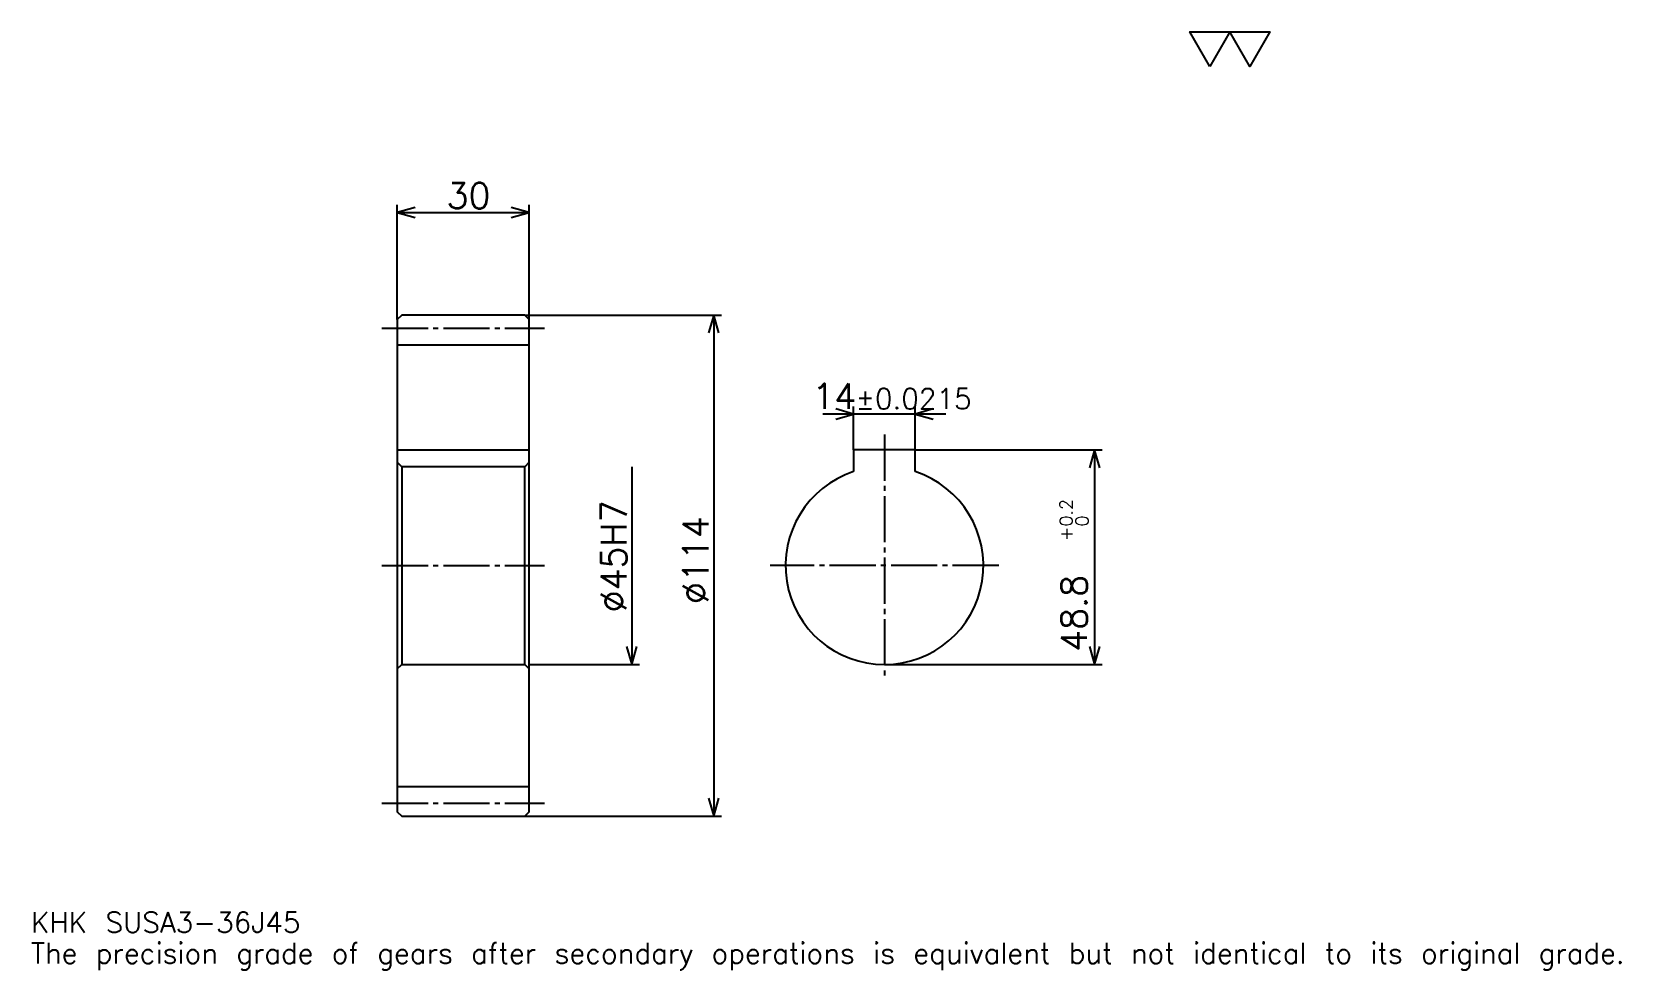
# Model space of a CAD drawing. Extents: x 12 to 373, y 4 to 218.
import ezdxf

# ---------------------------------------------------------------- set-up
doc = ezdxf.new("R2010")
doc.units = 0
doc.linetypes.add('DASHDOT', pattern=[13.989131, 10.491848, -1.165761, 1.165761, -1.165761])
doc.layers.get('0').update_dxf_attribs({"linetype": 'CONTINUOUS'})
doc.layers.add('DASHDOT', color=6, linetype='DASHDOT')
doc.styles.add('KANJI', font='TXT', dxfattribs={"bigfont": 'BIGFONT'})

msp = doc.modelspace()

# ---------------------------------------------------------------- linework, layer by layer
at = {"color": 5}
for p, q in [((94.986412, 153.297546), (94.986412, 178.361404)), ((124.986412, 153.297546), (124.986412, 178.361404)), ((94.986412, 176.612762), (124.986412, 176.612762)), ((94.986412, 152.297546), (94.986412, 153.297546)), ((123.986412, 153.297546), (124.986412, 153.297546)), ((124.986412, 153.297546), (168.702454, 153.297546)), ((124.986412, 152.297546), (124.986412, 153.297546)), ((166.953796, 153.297546), (166.953796, 39.297546)), ((219.769012, 130.757874), (191.779877, 130.757874)), ((198.774445, 122.597549), (198.774445, 132.506516)), ((212.774445, 122.597549), (212.774445, 132.506516)), ((212.774445, 122.597549), (255.324738, 122.597549)), ((253.57608, 122.597549), (253.57608, 73.797546)), ((148.301636, 118.797546), (148.301636, 73.797546)), ((124.986412, 73.797546), (150.050262, 73.797546)), ((205.774445, 73.797546), (255.324738, 73.797546)), ((123.986412, 39.297546), (124.986412, 39.297546)), ((124.986412, 39.297546), (168.702454, 39.297546))]:
    msp.add_line(p, q, dxfattribs=at)
at = {"color": 4}
for p, q in [((94.986412, 146.547546), (124.986412, 146.547546)), ((94.986412, 122.597549), (124.986412, 122.597549)), ((124.986412, 119.797546), (123.986412, 118.797546)), ((94.986412, 72.797546), (95.986412, 73.797546)), ((124.986412, 72.797546), (123.986412, 73.797546)), ((94.986412, 46.047546), (124.986412, 46.047546))]:
    msp.add_line(p, q, dxfattribs=at)
at = {"color": 7}
msp.add_lwpolyline([(279.782623, 209.83696), (275.236145, 217.717499), (293.422028, 217.717499), (288.875549, 209.83696), (284.329102, 217.717499), (279.782623, 209.83696)], dxfattribs=at)
at = {"color": 5}
for points in [[(99.066574, 177.778534), (94.986412, 176.612762), (99.066574, 175.446991)], [(120.90625, 175.446991), (124.986412, 176.612762), (120.90625, 177.778534)], [(168.119568, 149.217377), (166.953796, 153.297546), (165.78804, 149.217377)], [(194.69429, 129.592117), (198.774445, 130.757874), (194.69429, 131.92363)], [(216.854614, 131.92363), (212.774445, 130.757874), (216.854614, 129.592117)], [(254.741852, 118.51738), (253.57608, 122.597549), (252.410339, 118.51738)], [(147.135864, 77.877708), (148.301636, 73.797546), (149.467392, 77.877708)], [(252.410339, 77.877708), (253.57608, 73.797546), (254.741852, 77.877708)], [(165.78804, 43.377708), (166.953796, 39.297546), (168.119568, 43.377708)]]:
    msp.add_lwpolyline(points, dxfattribs=at)
at = {"color": 4}
for points in [[(94.986412, 72.797546), (94.986412, 40.297546), (95.986412, 39.297546), (123.986412, 39.297546), (124.986412, 40.297546), (124.986412, 152.297546), (123.986412, 153.297546), (95.986412, 153.297546), (94.986412, 152.297546), (94.986412, 72.797546)], [(94.986412, 119.797546), (95.986412, 118.797546), (95.986412, 73.797546), (123.986412, 73.797546), (123.986412, 118.797546), (95.986412, 118.797546)], [(212.774445, 117.680954), (212.774445, 122.597549), (198.774445, 122.597549), (198.774445, 117.680954)]]:
    msp.add_lwpolyline(points, dxfattribs=at)
msp.add_arc((205.774445, 96.297546), 22.5, 108.12620381, 71.87379619, dxfattribs=at)
at = {"layer": 'DASHDOT', "color": 7}
for p, q in [((91.489128, 150.297546), (128.483704, 150.297546)), ((205.774445, 126.094833), (205.774445, 70.300262)), ((91.489128, 96.297546), (128.483704, 96.297546)), ((231.771729, 96.297546), (179.777176, 96.297546)), ((91.489128, 42.297546), (128.483704, 42.297546))]:
    msp.add_line(p, q, dxfattribs=at)

# ---------------------------------------------------------------- texts
at = {"color": 7, "style": 'KANJI'}
for s, height, p in [('30', 5.828804, (106.197693, 177.54538)), ('14', 5.828804, (189.371033, 131.92363)), ('%%p0.0215', 4.663043, (199.221008, 131.92363)), ('KHK SUSA3-36J45', 4.663043, (11.657609, 12.82337)), ('The precision grade of gears after secondary operations is equivalent but not identical to its original grade.', 4.663043, (11.657609, 5.828804))]:
    msp.add_text(s, height=height, dxfattribs=at).set_placement(p)
for s, height, p in [('%%c45H7', 5.828804, (147.135864, 85.659973)), ('0.2', 2.914402, (248.563324, 105.19104)), ('%%c114', 5.828804, (165.78804, 87.554337)), ('0', 2.914402, (252.177185, 105.19104)), ('+', 2.914402, (248.563324, 101.92691)), ('48.8', 5.828804, (251.827454, 76.69754))]:
    msp.add_text(s, height=height, rotation=90, dxfattribs=at).set_placement(p)

doc.saveas('drawing.dxf')
